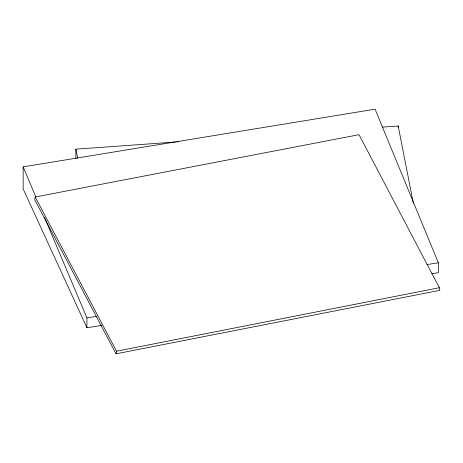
<?xml version="1.0" encoding="UTF-8"?>
<svg xmlns="http://www.w3.org/2000/svg" width="463" height="463" viewBox="0 0 463 463"><rect width="100%" height="100%" fill="white"/><g stroke="black" fill="none" stroke-linecap="round" stroke-linejoin="round"><path stroke-width="0.69" d="M431.915 273.668L438.345 272.661L438.345 262.805L375.088 109.181L23.15 166.859L23.15 188.892L86.911 327.735L101.912 325.379M75.863 158.549L75.863 149.179L175.373 142.025M86.911 327.735L86.911 317.878L44.494 217.425M35.2 197.006L34.696 199.617L116.028 353.819L439.85 290.342L439.346 287.731L359.022 134.687L35.2 197.006L116.531 351.209L116.028 353.819M116.531 351.209L439.346 287.731M86.911 317.878L96.912 316.31M426.915 264.593L438.345 262.805M176.814 141.921L178.255 141.817M382.316 127.134L398.18 125.994L413.355 203.303M23.15 166.859L35.79 196.798M75.863 149.179L77.732 158.259M398.18 125.994L398.209 127.412"/></g></svg>
